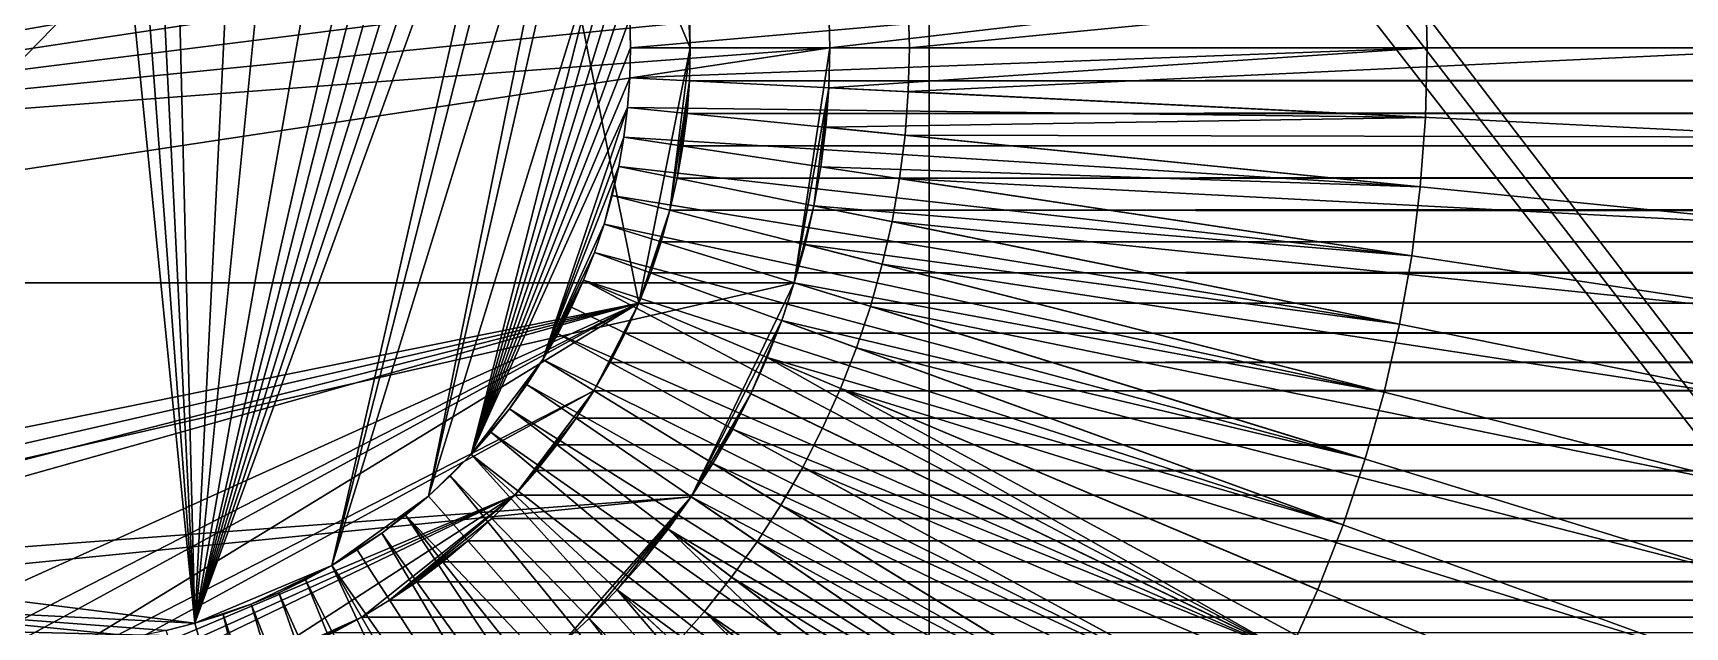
# Model space of a CAD drawing. Header units: millimetres. Extents: x 0 to 520, y -2 to 382.
# Drawn here: x 185 to 189.147, y 341.547 to 343.037 of the extents above; entities that cross this region are included whole.
import ezdxf

# ---------------------------------------------------------------- set-up
doc = ezdxf.new("R2010")
doc.units = ezdxf.units.MM

msp = doc.modelspace()

# ---------------------------------------------------------------- linework, layer by layer
at = {"layer": 'BRASS', "color": 52}
for points in [[(509.2, 369.2, 103), (10.8, 369.2, 103), (10.8, 10.8, 103)], [(509.2, 369.2, 103), (10.8, 10.8, 103), (509.2, 10.8, 103)], [(183.5921, 343.8604, 92), (186.1521, 344.1812, 92), (183.8479, 341.8188, 92)], [(183.8479, 341.8188, 92), (186.1521, 344.1812, 92), (186.5204, 342.3591, 92)], [(186.65, 343, 92), (186.1521, 344.1812, 92), (186.6418, 343.1643, 92)], [(186.5204, 342.3591, 92), (186.1521, 344.1812, 92), (186.65, 343, 92)], [(186.65, 343, 92), (186.6418, 343.1643, 92), (186.6479, 343.0822, 92)], [(186.6479, 343.0822, 86), (333.3521, 343.0822, 86), (186.65, 343, 86)], [(186.65, 343, 92), (186.6479, 343.0822, 92), (186.65, 343, 86)], [(186.65, 343, 86), (186.6479, 343.0822, 92), (186.6479, 343.0822, 86)], [(186.65, 343, 86), (333.3521, 343.0822, 86), (333.35, 343, 86)], [(186.5204, 342.3591, 92), (186.65, 343, 92), (186.599, 342.5929, 92)], [(186.599, 342.5929, 92), (186.65, 343, 92), (186.6479, 342.9178, 92)], [(186.6479, 342.9178, 86), (333.35, 343, 86), (333.3521, 342.9178, 86)], [(186.65, 343, 86), (333.35, 343, 86), (186.6479, 342.9178, 86)], [(186.6479, 342.9178, 86), (186.65, 343, 92), (186.65, 343, 86)], [(186.6479, 342.9178, 92), (186.65, 343, 92), (186.6479, 342.9178, 86)], [(186.599, 342.5929, 92), (186.6479, 342.9178, 92), (186.6173, 342.6731, 92)], [(186.6173, 342.6731, 92), (186.6479, 342.9178, 92), (186.6418, 342.8357, 92)], [(186.6479, 342.9178, 86), (333.3521, 342.9178, 86), (186.6418, 342.8357, 86)], [(186.6418, 342.8357, 86), (333.3521, 342.9178, 86), (333.3582, 342.8357, 86)], [(186.6418, 342.8357, 92), (186.6479, 342.9178, 92), (186.6418, 342.8357, 86)], [(186.6418, 342.8357, 86), (186.6479, 342.9178, 92), (186.6479, 342.9178, 86)], [(186.6173, 342.6731, 92), (186.6418, 342.8357, 92), (186.6316, 342.7541, 92)], [(186.6418, 342.8357, 86), (333.3582, 342.8357, 86), (186.6316, 342.7541, 86)], [(186.6316, 342.7541, 86), (333.3582, 342.8357, 86), (333.3684, 342.7541, 86)], [(186.6316, 342.7541, 86), (186.6418, 342.8357, 92), (186.6418, 342.8357, 86)], [(186.6316, 342.7541, 92), (186.6418, 342.8357, 92), (186.6316, 342.7541, 86)], [(186.6173, 342.6731, 86), (333.3684, 342.7541, 86), (333.3827, 342.6731, 86)], [(186.6316, 342.7541, 86), (333.3684, 342.7541, 86), (186.6173, 342.6731, 86)], [(186.6173, 342.6731, 92), (186.6316, 342.7541, 92), (186.6173, 342.6731, 86)], [(186.6173, 342.6731, 86), (186.6316, 342.7541, 92), (186.6316, 342.7541, 86)], [(186.599, 342.5929, 86), (333.3827, 342.6731, 86), (333.401, 342.5929, 86)], [(186.6173, 342.6731, 86), (333.3827, 342.6731, 86), (186.599, 342.5929, 86)], [(186.599, 342.5929, 92), (186.6173, 342.6731, 92), (186.599, 342.5929, 86)], [(186.599, 342.5929, 86), (186.6173, 342.6731, 92), (186.6173, 342.6731, 86)], [(186.5204, 342.3591, 92), (186.599, 342.5929, 92), (186.5505, 342.4357, 92)], [(186.5505, 342.4357, 92), (186.599, 342.5929, 92), (186.5767, 342.5137, 92)], [(186.599, 342.5929, 86), (333.4233, 342.5137, 86), (186.5767, 342.5137, 86)], [(186.5767, 342.5137, 92), (186.599, 342.5929, 92), (186.5767, 342.5137, 86)], [(186.5767, 342.5137, 86), (186.599, 342.5929, 92), (186.599, 342.5929, 86)], [(186.599, 342.5929, 86), (333.401, 342.5929, 86), (333.4233, 342.5137, 86)], [(186.5505, 342.4357, 86), (333.4233, 342.5137, 86), (333.4495, 342.4357, 86)], [(186.5767, 342.5137, 86), (333.4233, 342.5137, 86), (186.5505, 342.4357, 86)], [(186.5505, 342.4357, 92), (186.5767, 342.5137, 92), (186.5505, 342.4357, 86)], [(186.5505, 342.4357, 86), (186.5767, 342.5137, 92), (186.5767, 342.5137, 86)], [(186.5505, 342.4357, 86), (333.4796, 342.3591, 86), (186.5204, 342.3591, 86)], [(186.5204, 342.3591, 92), (186.5505, 342.4357, 92), (186.5204, 342.3591, 86)], [(186.5204, 342.3591, 86), (186.5505, 342.4357, 92), (186.5505, 342.4357, 86)], [(186.5505, 342.4357, 86), (333.4495, 342.4357, 86), (333.4796, 342.3591, 86)], [(183.8479, 341.8188, 92), (186.5204, 342.3591, 92), (183.9082, 341.7629, 92)], [(183.9082, 341.7629, 92), (186.5204, 342.3591, 92), (183.9712, 341.71, 92)], [(183.9712, 341.71, 92), (186.5204, 342.3591, 92), (184.0368, 341.6603, 92)], [(184.0368, 341.6603, 92), (186.5204, 342.3591, 92), (184.4745, 341.4359, 92)], [(184.4745, 341.4359, 92), (186.5204, 342.3591, 92), (184.6328, 341.3914, 92)], [(184.6328, 341.3914, 92), (186.5204, 342.3591, 92), (184.7135, 341.3751, 92)], [(184.7135, 341.3751, 92), (186.5204, 342.3591, 92), (184.8767, 341.3546, 92)], [(184.8767, 341.3546, 92), (186.5204, 342.3591, 92), (186.4079, 342.1396, 92)], [(186.4079, 342.1396, 92), (186.5204, 342.3591, 92), (186.4491, 342.2109, 92)], [(186.4491, 342.2109, 92), (186.5204, 342.3591, 92), (186.4866, 342.2841, 92)], [(186.5204, 342.3591, 86), (333.4796, 342.3591, 86), (186.4866, 342.2841, 86)], [(186.4866, 342.2841, 86), (333.4796, 342.3591, 86), (333.5134, 342.2841, 86)], [(186.4866, 342.2841, 92), (186.5204, 342.3591, 92), (186.4866, 342.2841, 86)], [(186.4866, 342.2841, 86), (186.5204, 342.3591, 92), (186.5204, 342.3591, 86)], [(186.4491, 342.2109, 86), (333.5134, 342.2841, 86), (333.5509, 342.2109, 86)], [(186.4866, 342.2841, 86), (333.5134, 342.2841, 86), (186.4491, 342.2109, 86)], [(186.4491, 342.2109, 92), (186.4866, 342.2841, 92), (186.4491, 342.2109, 86)], [(186.4491, 342.2109, 86), (186.4866, 342.2841, 92), (186.4866, 342.2841, 86)], [(186.4491, 342.2109, 86), (333.5509, 342.2109, 86), (186.4079, 342.1396, 86)], [(186.4079, 342.1396, 86), (333.5509, 342.2109, 86), (333.5921, 342.1396, 86)], [(186.4079, 342.1396, 92), (186.4491, 342.2109, 92), (186.4079, 342.1396, 86)], [(186.4079, 342.1396, 86), (186.4491, 342.2109, 92), (186.4491, 342.2109, 86)], [(184.8767, 341.3546, 92), (186.4079, 342.1396, 92), (184.9589, 341.3505, 92)], [(184.9589, 341.3505, 92), (186.4079, 342.1396, 92), (186.2095, 341.8777, 92)], [(186.2095, 341.8777, 92), (186.4079, 342.1396, 92), (186.3633, 342.0705, 92)], [(186.3633, 342.0705, 86), (333.5921, 342.1396, 86), (333.6367, 342.0705, 86)], [(186.4079, 342.1396, 86), (333.5921, 342.1396, 86), (186.3633, 342.0705, 86)], [(186.3633, 342.0705, 92), (186.4079, 342.1396, 92), (186.3633, 342.0705, 86)], [(186.3633, 342.0705, 86), (186.4079, 342.1396, 92), (186.4079, 342.1396, 86)], [(186.2095, 341.8777, 92), (186.3633, 342.0705, 92), (186.264, 341.9394, 92)], [(186.264, 341.9394, 92), (186.3633, 342.0705, 92), (186.3153, 342.0037, 92)], [(186.3153, 342.0037, 86), (333.6367, 342.0705, 86), (333.6847, 342.0037, 86)], [(186.3633, 342.0705, 86), (333.6367, 342.0705, 86), (186.3153, 342.0037, 86)], [(186.3153, 342.0037, 92), (186.3633, 342.0705, 92), (186.3153, 342.0037, 86)], [(186.3153, 342.0037, 86), (186.3633, 342.0705, 92), (186.3633, 342.0705, 86)], [(186.3153, 342.0037, 86), (333.736, 341.9394, 86), (186.264, 341.9394, 86)], [(186.264, 341.9394, 92), (186.3153, 342.0037, 92), (186.264, 341.9394, 86)], [(186.264, 341.9394, 86), (186.3153, 342.0037, 92), (186.3153, 342.0037, 86)], [(186.3153, 342.0037, 86), (333.6847, 342.0037, 86), (333.736, 341.9394, 86)], [(186.264, 341.9394, 86), (333.7905, 341.8777, 86), (186.2095, 341.8777, 86)], [(186.2095, 341.8777, 92), (186.264, 341.9394, 92), (186.2095, 341.8777, 86)], [(186.2095, 341.8777, 86), (186.264, 341.9394, 92), (186.264, 341.9394, 86)], [(186.264, 341.9394, 86), (333.736, 341.9394, 86), (333.7905, 341.8777, 86)], [(184.9589, 341.3505, 92), (186.2095, 341.8777, 92), (185.0411, 341.3505, 92)], [(185.0411, 341.3505, 92), (186.2095, 341.8777, 92), (185.1233, 341.3546, 92)], [(185.1233, 341.3546, 92), (186.2095, 341.8777, 92), (185.5255, 341.4359, 92)], [(185.5255, 341.4359, 92), (186.2095, 341.8777, 92), (185.825, 341.5711, 92)], [(185.825, 341.5711, 92), (186.2095, 341.8777, 92), (185.8952, 341.614, 92)], [(185.8952, 341.614, 92), (186.2095, 341.8777, 92), (186.1521, 341.8188, 92)], [(186.1521, 341.8188, 86), (333.7905, 341.8777, 86), (333.8479, 341.8188, 86)], [(186.2095, 341.8777, 86), (333.7905, 341.8777, 86), (186.1521, 341.8188, 86)], [(186.1521, 341.8188, 86), (186.2095, 341.8777, 92), (186.2095, 341.8777, 86)], [(186.1521, 341.8188, 92), (186.2095, 341.8777, 92), (186.1521, 341.8188, 86)], [(185.8952, 341.614, 92), (186.1521, 341.8188, 92), (186.0918, 341.7629, 92)], [(186.1521, 341.8188, 86), (333.8479, 341.8188, 86), (186.0918, 341.7629, 86)], [(333.8479, 341.8188, 86), (333.9082, 341.7629, 86), (186.0918, 341.7629, 86)], [(186.0918, 341.7629, 86), (186.0918, 341.7629, 92), (186.1521, 341.8188, 86)], [(186.0918, 341.7629, 92), (186.1521, 341.8188, 92), (186.1521, 341.8188, 86)], [(185.8952, 341.614, 92), (186.0918, 341.7629, 92), (185.9632, 341.6603, 92)], [(185.9632, 341.6603, 92), (186.0918, 341.7629, 92), (186.0288, 341.71, 92)], [(186.0918, 341.7629, 86), (333.9712, 341.71, 86), (186.0288, 341.71, 86)], [(186.0288, 341.71, 86), (186.0918, 341.7629, 92), (186.0918, 341.7629, 86)], [(186.0288, 341.71, 92), (186.0918, 341.7629, 92), (186.0288, 341.71, 86)], [(333.9082, 341.7629, 86), (333.9712, 341.71, 86), (186.0918, 341.7629, 86)], [(186.0288, 341.71, 86), (333.9712, 341.71, 86), (185.9632, 341.6603, 86)], [(333.9712, 341.71, 86), (334.0368, 341.6603, 86), (185.9632, 341.6603, 86)], [(185.9632, 341.6603, 86), (185.9632, 341.6603, 92), (186.0288, 341.71, 86)], [(185.9632, 341.6603, 92), (186.0288, 341.71, 92), (186.0288, 341.71, 86)], [(185.9632, 341.6603, 86), (334.1048, 341.614, 86), (185.8952, 341.614, 86)], [(185.8952, 341.614, 86), (185.9632, 341.6603, 92), (185.9632, 341.6603, 86)], [(185.8952, 341.614, 92), (185.9632, 341.6603, 92), (185.8952, 341.614, 86)], [(334.0368, 341.6603, 86), (334.1048, 341.614, 86), (185.9632, 341.6603, 86)], [(185.8952, 341.614, 86), (334.1048, 341.614, 86), (185.825, 341.5711, 86)], [(334.1048, 341.614, 86), (334.175, 341.5711, 86), (185.825, 341.5711, 86)], [(185.825, 341.5711, 86), (185.8952, 341.614, 92), (185.8952, 341.614, 86)], [(185.825, 341.5711, 92), (185.8952, 341.614, 92), (185.825, 341.5711, 86)], [(185.5255, 341.4359, 92), (185.825, 341.5711, 92), (185.6028, 341.4641, 92)], [(185.6028, 341.4641, 92), (185.825, 341.5711, 92), (185.6786, 341.496, 92)], [(185.6786, 341.496, 92), (185.825, 341.5711, 92), (185.7527, 341.5317, 92)], [(185.825, 341.5711, 86), (334.2473, 341.5317, 86), (185.7527, 341.5317, 86)], [(185.7527, 341.5317, 86), (185.825, 341.5711, 92), (185.825, 341.5711, 86)], [(185.7527, 341.5317, 92), (185.825, 341.5711, 92), (185.7527, 341.5317, 86)], [(334.175, 341.5711, 86), (334.2473, 341.5317, 86), (185.825, 341.5711, 86)]]:
    msp.add_3dface(points, dxfattribs=at)
at = {"layer": 'STEEL', "color": 8}
for points in [[(197, 332, 86), (197, 360, 86), (187.2388, 344.724, 86)], [(197, 357, 83), (197, 332, 83), (187.25, 344.5, 83)], [(197, 332, 86), (187.2388, 344.724, 86), (187.2472, 344.6122, 86)], [(197, 332, 86), (187.2472, 344.6122, 86), (187.25, 344.5, 86)], [(185.1121, 344.4958, 80.4), (184.25, 341.701, 80.4), (184.9626, 344.4995, 80.4)], [(185.4063, 341.5561, 80.4), (184.25, 341.701, 80.4), (185.1121, 344.4958, 80.4)], [(185.1865, 344.4884, 80.4), (185.4063, 341.5561, 80.4), (185.1121, 344.4958, 80.4)], [(197, 332, 83), (187.25, 341.5, 83), (187.25, 344.5, 83)], [(187.25, 341.5, 86), (197, 332, 86), (187.25, 344.5, 86)], [(187.25, 344.5, 86), (187.25, 344.5, 83), (187.25, 341.5, 83)], [(187.25, 344.5, 86), (187.25, 341.5, 83), (187.25, 341.5, 86)], [(185.2605, 344.4772, 80.4), (185.4063, 341.5561, 80.4), (185.1865, 344.4884, 80.4)], [(185.3338, 344.4624, 80.4), (185.4063, 341.5561, 80.4), (185.2605, 344.4772, 80.4)], [(185.548, 344.3963, 80.4), (185.4063, 341.5561, 80.4), (185.3338, 344.4624, 80.4)], [(185.6843, 344.3348, 80.4), (185.4063, 341.5561, 80.4), (185.548, 344.3963, 80.4)], [(185.8756, 344.2179, 80.4), (185.4063, 341.5561, 80.4), (185.6843, 344.3348, 80.4)], [(185.9925, 344.1247, 80.4), (185.4063, 341.5561, 80.4), (185.8756, 344.2179, 80.4)], [(186.0474, 344.0738, 80.4), (185.4063, 341.5561, 80.4), (185.9925, 344.1247, 80.4)], [(186.0996, 344.0203, 80.4), (185.4063, 341.5561, 80.4), (186.0474, 344.0738, 80.4)], [(186.1491, 343.9642, 80.4), (185.4063, 341.5561, 80.4), (186.0996, 344.0203, 80.4)], [(186.1957, 343.9057, 80.4), (185.4063, 341.5561, 80.4), (186.1491, 343.9642, 80.4)], [(186.2394, 343.845, 80.4), (185.4063, 341.5561, 80.4), (186.1957, 343.9057, 80.4)], [(185.75, 341.701, 80.4), (185.4063, 341.5561, 80.4), (186.2394, 343.845, 80.4)], [(186.2799, 343.7822, 80.4), (185.75, 341.701, 80.4), (186.2394, 343.845, 80.4)], [(183.0025, 342.9003, 90), (186.843, 343.7769, 90), (183.0099, 343.1991, 90)], [(183.0025, 342.9003, 90), (186.8794, 343.684, 90), (186.843, 343.7769, 90)], [(186.3515, 343.6508, 80.4), (185.75, 341.701, 80.4), (186.2799, 343.7822, 80.4)], [(183.0025, 342.9003, 90), (186.9111, 343.5895, 90), (186.8794, 343.684, 90)], [(185.9925, 341.8753, 80.4), (185.75, 341.701, 80.4), (186.3515, 343.6508, 80.4)], [(186.3822, 343.5827, 80.4), (185.9925, 341.8753, 80.4), (186.3515, 343.6508, 80.4)], [(183.0223, 342.7019, 90), (186.9111, 343.5895, 90), (183.0025, 342.9003, 90)], [(183.0223, 342.7019, 90), (186.9382, 343.4935, 90), (186.9111, 343.5895, 90)], [(186.4536, 343.3701, 80.4), (185.9925, 341.8753, 80.4), (186.3822, 343.5827, 80.4)], [(183.0223, 342.7019, 90), (186.9603, 343.3963, 90), (186.9382, 343.4935, 90)], [(183.0223, 342.7019, 90), (186.9777, 343.2981, 90), (186.9603, 343.3963, 90)], [(186.0996, 341.9797, 80.4), (185.9925, 341.8753, 80.4), (186.4536, 343.3701, 80.4)], [(186.4703, 343.2972, 80.4), (186.0996, 341.9797, 80.4), (186.4536, 343.3701, 80.4)], [(183.0223, 342.7019, 90), (186.9901, 343.1991, 90), (186.9777, 343.2981, 90)], [(186.4832, 343.2236, 80.4), (186.0996, 341.9797, 80.4), (186.4703, 343.2972, 80.4)], [(186.4925, 343.1494, 80.4), (186.0996, 341.9797, 80.4), (186.4832, 343.2236, 80.4)], [(187.2, 343, 83), (189.4944, 343.2243, 83), (187.1973, 343.1097, 83)], [(189.4944, 343.2243, 82), (187.2, 343, 82), (187.1973, 343.1097, 82)], [(187.2, 343, 83), (189.5, 343, 83), (189.4944, 343.2243, 83)], [(189.5, 343, 82), (187.2, 343, 82), (189.4944, 343.2243, 82)], [(183.0223, 342.7019, 90), (186.9975, 343.0997, 90), (186.9901, 343.1991, 90)], [(188.4956, 343.1745, 78.5), (186.5, 343, 78.5), (186.4981, 343.0748, 78.5)], [(188.5, 343, 78.5), (186.5, 343, 78.5), (188.4956, 343.1745, 78.5)], [(187, 343, 82), (188.4956, 343.1745, 82), (186.9975, 343.0997, 82)], [(187, 343, 82), (188.5, 343, 82), (188.4956, 343.1745, 82)], [(188.4956, 343.1745, 82), (188.5, 343, 82), (188.5, 343, 78.5)], [(188.4956, 343.1745, 82), (188.5, 343, 78.5), (188.4956, 343.1745, 78.5)], [(186.4981, 343.0748, 80.4), (186.0996, 341.9797, 80.4), (186.4925, 343.1494, 80.4)], [(183.0223, 342.7019, 90), (187, 343, 90), (186.9975, 343.0997, 90)], [(186.9975, 343.0997, 90), (187, 343, 90), (187, 343, 82)], [(186.9975, 343.0997, 90), (187, 343, 82), (186.9975, 343.0997, 82)], [(187.2, 343, 83), (187.1973, 343.1097, 83), (187.2, 343, 82)], [(187.2, 343, 82), (187.1973, 343.1097, 83), (187.1973, 343.1097, 82)], [(186.5, 343, 80.4), (186.0996, 341.9797, 80.4), (186.4981, 343.0748, 80.4)], [(186.5, 343, 80.4), (186.4981, 343.0748, 80.4), (186.5, 343, 78.5)], [(186.5, 343, 78.5), (186.4981, 343.0748, 80.4), (186.4981, 343.0748, 78.5)], [(183.0889, 342.4105, 90), (187, 343, 90), (183.0223, 342.7019, 90)], [(183.0889, 342.4105, 90), (186.9111, 342.4105, 90), (187, 343, 90)], [(186.4981, 342.9252, 80.4), (186.0996, 341.9797, 80.4), (186.5, 343, 80.4)], [(188.4956, 342.8255, 78.5), (186.4981, 342.9252, 78.5), (188.5, 343, 78.5)], [(188.5, 343, 78.5), (186.4981, 342.9252, 78.5), (186.5, 343, 78.5)], [(186.4981, 342.9252, 78.5), (186.4981, 342.9252, 80.4), (186.5, 343, 78.5)], [(186.4981, 342.9252, 80.4), (186.5, 343, 80.4), (186.5, 343, 78.5)], [(186.9111, 342.4105, 90), (186.9975, 342.9003, 90), (187, 343, 90)], [(186.9975, 342.9003, 90), (186.9975, 342.9003, 82), (187, 343, 82)], [(187, 343, 90), (186.9975, 342.9003, 90), (187, 343, 82)], [(186.9975, 342.9003, 82), (188.5, 343, 82), (187, 343, 82)], [(186.9975, 342.9003, 82), (188.4956, 342.8255, 82), (188.5, 343, 82)], [(187.1973, 342.8903, 83), (189.4944, 342.7757, 83), (189.5, 343, 83)], [(187.1973, 342.8903, 83), (189.5, 343, 83), (187.2, 343, 83)], [(189.4944, 342.7757, 82), (187.1973, 342.8903, 82), (189.5, 343, 82)], [(189.5, 343, 82), (187.1973, 342.8903, 82), (187.2, 343, 82)], [(187.1973, 342.8903, 82), (187.1973, 342.8903, 83), (187.2, 343, 82)], [(187.1973, 342.8903, 83), (187.2, 343, 83), (187.2, 343, 82)], [(188.5, 343, 82), (188.4956, 342.8255, 82), (188.4956, 342.8255, 78.5)], [(188.5, 343, 82), (188.4956, 342.8255, 78.5), (188.5, 343, 78.5)], [(186.4925, 342.8506, 80.4), (186.0996, 341.9797, 80.4), (186.4981, 342.9252, 80.4)], [(188.4956, 342.8255, 78.5), (186.4925, 342.8506, 78.5), (186.4981, 342.9252, 78.5)], [(186.4925, 342.8506, 80.4), (186.4981, 342.9252, 80.4), (186.4925, 342.8506, 78.5)], [(186.4925, 342.8506, 78.5), (186.4981, 342.9252, 80.4), (186.4981, 342.9252, 78.5)], [(186.9111, 342.4105, 90), (186.9603, 342.6037, 90), (186.9975, 342.9003, 90)], [(186.9603, 342.6037, 90), (186.9777, 342.7019, 90), (186.9975, 342.9003, 90)], [(186.9777, 342.7019, 90), (186.9901, 342.8009, 90), (186.9975, 342.9003, 90)], [(186.9901, 342.8009, 90), (186.9901, 342.8009, 82), (186.9975, 342.9003, 82)], [(186.9975, 342.9003, 90), (186.9901, 342.8009, 90), (186.9975, 342.9003, 82)], [(186.9901, 342.8009, 82), (188.4956, 342.8255, 82), (186.9975, 342.9003, 82)], [(187.1891, 342.781, 83), (189.4944, 342.7757, 83), (187.1973, 342.8903, 83)], [(189.4944, 342.7757, 82), (187.1891, 342.781, 82), (187.1973, 342.8903, 82)], [(187.1891, 342.781, 82), (187.1891, 342.781, 83), (187.1973, 342.8903, 82)], [(187.1891, 342.781, 83), (187.1973, 342.8903, 83), (187.1973, 342.8903, 82)], [(186.2799, 342.2178, 80.4), (186.0996, 341.9797, 80.4), (186.4925, 342.8506, 80.4)], [(186.4832, 342.7764, 80.4), (186.2799, 342.2178, 80.4), (186.4925, 342.8506, 80.4)], [(188.4826, 342.6515, 78.5), (186.4832, 342.7764, 78.5), (186.4925, 342.8506, 78.5)], [(186.4832, 342.7764, 78.5), (186.4832, 342.7764, 80.4), (186.4925, 342.8506, 78.5)], [(186.4832, 342.7764, 80.4), (186.4925, 342.8506, 80.4), (186.4925, 342.8506, 78.5)], [(188.4826, 342.6515, 78.5), (186.4925, 342.8506, 78.5), (188.4956, 342.8255, 78.5)], [(186.9901, 342.8009, 90), (186.9777, 342.7019, 82), (186.9901, 342.8009, 82)], [(186.9901, 342.8009, 90), (186.9777, 342.7019, 90), (186.9777, 342.7019, 82)], [(186.9777, 342.7019, 82), (188.4826, 342.6515, 82), (186.9901, 342.8009, 82)], [(186.9901, 342.8009, 82), (188.4826, 342.6515, 82), (188.4956, 342.8255, 82)], [(188.4956, 342.8255, 82), (188.4826, 342.6515, 82), (188.4826, 342.6515, 78.5)], [(188.4956, 342.8255, 82), (188.4826, 342.6515, 78.5), (188.4956, 342.8255, 78.5)], [(186.4703, 342.7028, 80.4), (186.2799, 342.2178, 80.4), (186.4832, 342.7764, 80.4)], [(188.4609, 342.4784, 78.5), (186.4703, 342.7028, 78.5), (186.4832, 342.7764, 78.5)], [(186.4703, 342.7028, 78.5), (186.4832, 342.7764, 80.4), (186.4832, 342.7764, 78.5)], [(186.4703, 342.7028, 80.4), (186.4832, 342.7764, 80.4), (186.4703, 342.7028, 78.5)], [(188.4609, 342.4784, 78.5), (186.4832, 342.7764, 78.5), (188.4826, 342.6515, 78.5)], [(187.1754, 342.6721, 83), (189.4776, 342.5519, 83), (187.1891, 342.781, 83)], [(189.4776, 342.5519, 82), (187.1754, 342.6721, 82), (187.1891, 342.781, 82)], [(187.1754, 342.6721, 82), (187.1891, 342.781, 83), (187.1891, 342.781, 82)], [(187.1754, 342.6721, 83), (187.1891, 342.781, 83), (187.1754, 342.6721, 82)], [(187.1891, 342.781, 83), (189.4776, 342.5519, 83), (189.4944, 342.7757, 83)], [(189.4776, 342.5519, 82), (187.1891, 342.781, 82), (189.4944, 342.7757, 82)], [(186.4334, 342.5579, 80.4), (186.2799, 342.2178, 80.4), (186.4703, 342.7028, 80.4)], [(186.4536, 342.6299, 80.4), (186.4334, 342.5579, 80.4), (186.4703, 342.7028, 80.4)], [(188.4306, 342.3065, 78.5), (186.4536, 342.6299, 78.5), (186.4703, 342.7028, 78.5)], [(186.4536, 342.6299, 78.5), (186.4536, 342.6299, 80.4), (186.4703, 342.7028, 78.5)], [(186.4536, 342.6299, 80.4), (186.4703, 342.7028, 80.4), (186.4703, 342.7028, 78.5)], [(188.4306, 342.3065, 78.5), (186.4703, 342.7028, 78.5), (188.4609, 342.4784, 78.5)], [(186.9777, 342.7019, 90), (186.9603, 342.6037, 82), (186.9777, 342.7019, 82)], [(186.9777, 342.7019, 90), (186.9603, 342.6037, 90), (186.9603, 342.6037, 82)], [(186.9603, 342.6037, 82), (188.4609, 342.4784, 82), (186.9777, 342.7019, 82)], [(186.9777, 342.7019, 82), (188.4609, 342.4784, 82), (188.4826, 342.6515, 82)], [(187.1564, 342.5641, 83), (189.4497, 342.3293, 83), (187.1754, 342.6721, 83)], [(189.4497, 342.3293, 82), (187.1564, 342.5641, 82), (187.1754, 342.6721, 82)], [(187.1564, 342.5641, 82), (187.1754, 342.6721, 83), (187.1754, 342.6721, 82)], [(187.1564, 342.5641, 83), (187.1754, 342.6721, 83), (187.1564, 342.5641, 82)], [(187.1754, 342.6721, 83), (189.4497, 342.3293, 83), (189.4776, 342.5519, 83)], [(189.4497, 342.3293, 82), (187.1754, 342.6721, 82), (189.4776, 342.5519, 82)], [(188.3918, 342.1363, 78.5), (186.4334, 342.5579, 78.5), (186.4536, 342.6299, 78.5)], [(186.4334, 342.5579, 78.5), (186.4536, 342.6299, 80.4), (186.4536, 342.6299, 78.5)], [(186.4334, 342.5579, 80.4), (186.4536, 342.6299, 80.4), (186.4334, 342.5579, 78.5)], [(188.3918, 342.1363, 78.5), (186.4536, 342.6299, 78.5), (188.4306, 342.3065, 78.5)], [(188.4609, 342.4784, 82), (188.4609, 342.4784, 78.5), (188.4826, 342.6515, 78.5)], [(188.4826, 342.6515, 82), (188.4609, 342.4784, 82), (188.4826, 342.6515, 78.5)], [(186.9111, 342.4105, 90), (186.9382, 342.5065, 90), (186.9603, 342.6037, 90)], [(186.9603, 342.6037, 90), (186.9382, 342.5065, 82), (186.9603, 342.6037, 82)], [(186.9603, 342.6037, 90), (186.9382, 342.5065, 90), (186.9382, 342.5065, 82)], [(186.9382, 342.5065, 82), (188.4306, 342.3065, 82), (186.9603, 342.6037, 82)], [(186.9603, 342.6037, 82), (188.4306, 342.3065, 82), (188.4609, 342.4784, 82)], [(186.4095, 342.487, 80.4), (186.2799, 342.2178, 80.4), (186.4334, 342.5579, 80.4)], [(188.3445, 341.9684, 78.5), (186.4095, 342.487, 78.5), (186.4334, 342.5579, 78.5)], [(186.4095, 342.487, 78.5), (186.4095, 342.487, 80.4), (186.4334, 342.5579, 78.5)], [(186.4095, 342.487, 80.4), (186.4334, 342.5579, 80.4), (186.4334, 342.5579, 78.5)], [(188.3445, 341.9684, 78.5), (186.4334, 342.5579, 78.5), (188.3918, 342.1363, 78.5)], [(187.132, 342.4571, 83), (189.4108, 342.1083, 83), (187.1564, 342.5641, 83)], [(189.4108, 342.1083, 82), (187.132, 342.4571, 82), (187.1564, 342.5641, 82)], [(187.132, 342.4571, 82), (187.1564, 342.5641, 83), (187.1564, 342.5641, 82)], [(187.132, 342.4571, 83), (187.1564, 342.5641, 83), (187.132, 342.4571, 82)], [(187.1564, 342.5641, 83), (189.4108, 342.1083, 83), (189.4497, 342.3293, 83)], [(189.4108, 342.1083, 82), (187.1564, 342.5641, 82), (189.4497, 342.3293, 82)], [(186.9382, 342.5065, 90), (186.9111, 342.4105, 82), (186.9382, 342.5065, 82)], [(186.9382, 342.5065, 90), (186.9111, 342.4105, 90), (186.9111, 342.4105, 82)], [(186.9111, 342.4105, 82), (188.3918, 342.1363, 82), (186.9382, 342.5065, 82)], [(186.9382, 342.5065, 82), (188.3918, 342.1363, 82), (188.4306, 342.3065, 82)], [(186.3822, 342.4173, 80.4), (186.2799, 342.2178, 80.4), (186.4095, 342.487, 80.4)], [(188.2889, 341.8029, 78.5), (186.3822, 342.4173, 78.5), (186.4095, 342.487, 78.5)], [(186.3822, 342.4173, 80.4), (186.4095, 342.487, 80.4), (186.3822, 342.4173, 78.5)], [(186.3822, 342.4173, 78.5), (186.4095, 342.487, 80.4), (186.4095, 342.487, 78.5)], [(188.2889, 341.8029, 78.5), (186.4095, 342.487, 78.5), (188.3445, 341.9684, 78.5)], [(187.1023, 342.3515, 83), (189.3608, 341.8896, 83), (187.132, 342.4571, 83)], [(189.3608, 341.8896, 82), (187.1023, 342.3515, 82), (187.132, 342.4571, 82)], [(187.1023, 342.3515, 82), (187.132, 342.4571, 83), (187.132, 342.4571, 82)], [(187.1023, 342.3515, 83), (187.132, 342.4571, 83), (187.1023, 342.3515, 82)], [(187.132, 342.4571, 83), (189.3608, 341.8896, 83), (189.4108, 342.1083, 83)], [(189.3608, 341.8896, 82), (187.132, 342.4571, 82), (189.4108, 342.1083, 82)], [(188.4609, 342.4784, 82), (188.4306, 342.3065, 78.5), (188.4609, 342.4784, 78.5)], [(188.4609, 342.4784, 82), (188.4306, 342.3065, 82), (188.4306, 342.3065, 78.5)], [(186.3173, 342.2826, 80.4), (186.2799, 342.2178, 80.4), (186.3822, 342.4173, 80.4)], [(186.3515, 342.3492, 80.4), (186.3173, 342.2826, 80.4), (186.3822, 342.4173, 80.4)], [(188.1534, 341.4814, 78.5), (186.3515, 342.3492, 78.5), (186.3822, 342.4173, 78.5)], [(186.3515, 342.3492, 80.4), (186.3822, 342.4173, 80.4), (186.3515, 342.3492, 78.5)], [(186.3515, 342.3492, 78.5), (186.3822, 342.4173, 80.4), (186.3822, 342.4173, 78.5)], [(188.1534, 341.4814, 78.5), (186.3822, 342.4173, 78.5), (188.2252, 341.6405, 78.5)], [(188.2252, 341.6405, 78.5), (186.3822, 342.4173, 78.5), (188.2889, 341.8029, 78.5)], [(183.5339, 341.6397, 90), (186.9111, 342.4105, 90), (183.0889, 342.4105, 90)], [(183.5339, 341.6397, 90), (186.6525, 341.8734, 90), (186.9111, 342.4105, 90)], [(186.6525, 341.8734, 90), (186.8794, 342.316, 90), (186.9111, 342.4105, 90)], [(186.9111, 342.4105, 90), (186.8794, 342.316, 90), (186.8794, 342.316, 82)], [(186.9111, 342.4105, 90), (186.8794, 342.316, 82), (186.9111, 342.4105, 82)], [(186.8794, 342.316, 82), (188.3445, 341.9684, 82), (186.9111, 342.4105, 82)], [(186.9111, 342.4105, 82), (188.3445, 341.9684, 82), (188.3918, 342.1363, 82)], [(188.1534, 341.4814, 78.5), (186.3173, 342.2826, 78.5), (186.3515, 342.3492, 78.5)], [(186.3173, 342.2826, 80.4), (186.3515, 342.3492, 80.4), (186.3173, 342.2826, 78.5)], [(186.3173, 342.2826, 78.5), (186.3515, 342.3492, 80.4), (186.3515, 342.3492, 78.5)], [(187.0673, 342.2476, 83), (189.3001, 341.6736, 83), (187.1023, 342.3515, 83)], [(189.3001, 341.6736, 82), (187.0673, 342.2476, 82), (187.1023, 342.3515, 82)], [(187.0673, 342.2476, 83), (187.1023, 342.3515, 83), (187.0673, 342.2476, 82)], [(187.0673, 342.2476, 82), (187.1023, 342.3515, 83), (187.1023, 342.3515, 82)], [(187.1023, 342.3515, 83), (189.3001, 341.6736, 83), (189.3608, 341.8896, 83)], [(189.3001, 341.6736, 82), (187.1023, 342.3515, 82), (189.3608, 341.8896, 82)], [(186.6525, 341.8734, 90), (186.8019, 342.1322, 90), (186.8794, 342.316, 90)], [(186.8019, 342.1322, 90), (186.843, 342.2231, 90), (186.8794, 342.316, 90)], [(186.8794, 342.316, 90), (186.843, 342.2231, 90), (186.843, 342.2231, 82)], [(186.8794, 342.316, 90), (186.843, 342.2231, 82), (186.8794, 342.316, 82)], [(186.843, 342.2231, 82), (188.2889, 341.8029, 82), (186.8794, 342.316, 82)], [(186.8794, 342.316, 82), (188.2889, 341.8029, 82), (188.3445, 341.9684, 82)], [(188.4306, 342.3065, 82), (188.3918, 342.1363, 78.5), (188.4306, 342.3065, 78.5)], [(188.4306, 342.3065, 82), (188.3918, 342.1363, 82), (188.3918, 342.1363, 78.5)], [(188.0738, 341.3261, 78.5), (186.2799, 342.2178, 78.5), (186.3173, 342.2826, 78.5)], [(186.2799, 342.2178, 80.4), (186.3173, 342.2826, 80.4), (186.2799, 342.2178, 78.5)], [(186.2799, 342.2178, 78.5), (186.3173, 342.2826, 80.4), (186.3173, 342.2826, 78.5)], [(188.0738, 341.3261, 78.5), (186.3173, 342.2826, 78.5), (188.1534, 341.4814, 78.5)], [(186.1957, 342.0943, 80.4), (186.0996, 341.9797, 80.4), (186.2799, 342.2178, 80.4)], [(186.2394, 342.155, 80.4), (186.1957, 342.0943, 80.4), (186.2799, 342.2178, 80.4)], [(187.9865, 341.175, 78.5), (186.2394, 342.155, 78.5), (186.2799, 342.2178, 78.5)], [(186.2394, 342.155, 80.4), (186.2799, 342.2178, 80.4), (186.2394, 342.155, 78.5)], [(186.2394, 342.155, 78.5), (186.2799, 342.2178, 80.4), (186.2799, 342.2178, 78.5)], [(187.9865, 341.175, 78.5), (186.2799, 342.2178, 78.5), (188.0738, 341.3261, 78.5)], [(186.843, 342.2231, 90), (186.8019, 342.1322, 90), (186.8019, 342.1322, 82)], [(186.843, 342.2231, 90), (186.8019, 342.1322, 82), (186.843, 342.2231, 82)], [(186.8019, 342.1322, 82), (188.1534, 341.4814, 82), (186.843, 342.2231, 82)], [(186.843, 342.2231, 82), (188.1534, 341.4814, 82), (188.2252, 341.6405, 82)], [(186.843, 342.2231, 82), (188.2252, 341.6405, 82), (188.2889, 341.8029, 82)], [(187.0272, 342.1454, 83), (189.2286, 341.4609, 83), (187.0673, 342.2476, 83)], [(189.2286, 341.4609, 82), (187.0272, 342.1454, 82), (187.0673, 342.2476, 82)], [(187.0272, 342.1454, 83), (187.0673, 342.2476, 83), (187.0272, 342.1454, 82)], [(187.0272, 342.1454, 82), (187.0673, 342.2476, 83), (187.0673, 342.2476, 82)], [(187.0673, 342.2476, 83), (189.2286, 341.4609, 83), (189.3001, 341.6736, 83)], [(189.2286, 341.4609, 82), (187.0673, 342.2476, 82), (189.3001, 341.6736, 82)], [(187.8918, 341.0284, 78.5), (186.1957, 342.0943, 78.5), (186.2394, 342.155, 78.5)], [(186.1957, 342.0943, 80.4), (186.2394, 342.155, 80.4), (186.1957, 342.0943, 78.5)], [(186.1957, 342.0943, 78.5), (186.2394, 342.155, 80.4), (186.2394, 342.155, 78.5)], [(187.8918, 341.0284, 78.5), (186.2394, 342.155, 78.5), (187.9865, 341.175, 78.5)], [(186.6525, 341.8734, 90), (186.7066, 341.9571, 90), (186.8019, 342.1322, 90)], [(186.7066, 341.9571, 90), (186.7564, 342.0435, 90), (186.8019, 342.1322, 90)], [(186.7564, 342.0435, 90), (186.7564, 342.0435, 82), (186.8019, 342.1322, 82)], [(186.8019, 342.1322, 90), (186.7564, 342.0435, 90), (186.8019, 342.1322, 82)], [(186.7564, 342.0435, 82), (188.1534, 341.4814, 82), (186.8019, 342.1322, 82)], [(186.9821, 342.0455, 83), (189.0544, 341.0475, 83), (187.0272, 342.1454, 83)], [(189.0544, 341.0475, 82), (186.9821, 342.0455, 82), (187.0272, 342.1454, 82)], [(186.9821, 342.0455, 83), (187.0272, 342.1454, 83), (186.9821, 342.0455, 82)], [(186.9821, 342.0455, 82), (187.0272, 342.1454, 83), (187.0272, 342.1454, 82)], [(187.0272, 342.1454, 83), (189.0544, 341.0475, 83), (189.1466, 341.252, 83)], [(187.0272, 342.1454, 83), (189.1466, 341.252, 83), (189.2286, 341.4609, 83)], [(189.0544, 341.0475, 82), (187.0272, 342.1454, 82), (189.1466, 341.252, 82)], [(189.1466, 341.252, 82), (187.0272, 342.1454, 82), (189.2286, 341.4609, 82)], [(188.3918, 342.1363, 82), (188.3445, 341.9684, 78.5), (188.3918, 342.1363, 78.5)], [(188.3918, 342.1363, 82), (188.3445, 341.9684, 82), (188.3445, 341.9684, 78.5)], [(186.1491, 342.0358, 80.4), (186.0996, 341.9797, 80.4), (186.1957, 342.0943, 80.4)], [(187.79, 340.8867, 78.5), (186.1491, 342.0358, 78.5), (186.1957, 342.0943, 78.5)], [(186.1491, 342.0358, 80.4), (186.1957, 342.0943, 80.4), (186.1491, 342.0358, 78.5)], [(186.1491, 342.0358, 78.5), (186.1957, 342.0943, 80.4), (186.1957, 342.0943, 78.5)], [(187.79, 340.8867, 78.5), (186.1957, 342.0943, 78.5), (187.8918, 341.0284, 78.5)], [(186.7564, 342.0435, 90), (186.7066, 341.9571, 90), (186.7066, 341.9571, 82)], [(186.7564, 342.0435, 90), (186.7066, 341.9571, 82), (186.7564, 342.0435, 82)], [(186.7066, 341.9571, 82), (188.0738, 341.3261, 82), (186.7564, 342.0435, 82)], [(186.7564, 342.0435, 82), (188.0738, 341.3261, 82), (188.1534, 341.4814, 82)], [(186.9321, 341.9478, 83), (189.0544, 341.0475, 83), (186.9821, 342.0455, 83)], [(189.0544, 341.0475, 82), (186.9321, 341.9478, 82), (186.9821, 342.0455, 82)], [(186.9321, 341.9478, 82), (186.9321, 341.9478, 83), (186.9821, 342.0455, 82)], [(186.9321, 341.9478, 83), (186.9821, 342.0455, 83), (186.9821, 342.0455, 82)], [(187.6812, 340.7502, 78.5), (186.0996, 341.9797, 78.5), (186.1491, 342.0358, 78.5)], [(186.0996, 341.9797, 80.4), (186.1491, 342.0358, 80.4), (186.0996, 341.9797, 78.5)], [(186.0996, 341.9797, 78.5), (186.1491, 342.0358, 80.4), (186.1491, 342.0358, 78.5)], [(187.6812, 340.7502, 78.5), (186.1491, 342.0358, 78.5), (187.79, 340.8867, 78.5)], [(186.0474, 341.9262, 80.4), (185.9925, 341.8753, 80.4), (186.0996, 341.9797, 80.4)], [(186.0996, 341.9797, 78.5), (187.4438, 340.4945, 78.5), (186.0474, 341.9262, 78.5)], [(186.0474, 341.9262, 80.4), (186.0996, 341.9797, 80.4), (186.0474, 341.9262, 78.5)], [(186.0474, 341.9262, 78.5), (186.0996, 341.9797, 80.4), (186.0996, 341.9797, 78.5)], [(187.5657, 340.6194, 78.5), (186.0996, 341.9797, 78.5), (187.6812, 340.7502, 78.5)], [(187.5657, 340.6194, 78.5), (187.4438, 340.4945, 78.5), (186.0996, 341.9797, 78.5)], [(188.3445, 341.9684, 82), (188.2889, 341.8029, 82), (188.2889, 341.8029, 78.5)], [(188.3445, 341.9684, 82), (188.2889, 341.8029, 78.5), (188.3445, 341.9684, 78.5)], [(186.0474, 341.9262, 78.5), (187.3159, 340.3758, 78.5), (185.9925, 341.8753, 78.5)], [(185.9925, 341.8753, 78.5), (185.9925, 341.8753, 80.4), (186.0474, 341.9262, 78.5)], [(185.9925, 341.8753, 80.4), (186.0474, 341.9262, 80.4), (186.0474, 341.9262, 78.5)], [(187.4438, 340.4945, 78.5), (187.3159, 340.3758, 78.5), (186.0474, 341.9262, 78.5)], [(186.7066, 341.9571, 90), (186.6525, 341.8734, 90), (186.6525, 341.8734, 82)], [(186.7066, 341.9571, 90), (186.6525, 341.8734, 82), (186.7066, 341.9571, 82)], [(186.6525, 341.8734, 82), (187.9865, 341.175, 82), (186.7066, 341.9571, 82)], [(186.7066, 341.9571, 82), (187.9865, 341.175, 82), (188.0738, 341.3261, 82)], [(186.8772, 341.8528, 83), (188.952, 340.8479, 83), (186.9321, 341.9478, 83)], [(188.952, 340.8479, 82), (186.8772, 341.8528, 82), (186.9321, 341.9478, 82)], [(186.8772, 341.8528, 83), (186.9321, 341.9478, 83), (186.8772, 341.8528, 82)], [(186.8772, 341.8528, 82), (186.9321, 341.9478, 83), (186.9321, 341.9478, 82)], [(186.9321, 341.9478, 83), (188.952, 340.8479, 83), (189.0544, 341.0475, 83)], [(188.952, 340.8479, 82), (186.9321, 341.9478, 82), (189.0544, 341.0475, 82)], [(183.6035, 341.5683, 90), (186.6525, 341.8734, 90), (183.5339, 341.6397, 90)], [(183.6035, 341.5683, 90), (186.3234, 341.5004, 90), (186.6525, 341.8734, 90)], [(185.8756, 341.7821, 80.4), (185.75, 341.701, 80.4), (185.9925, 341.8753, 80.4)], [(185.9352, 341.8273, 80.4), (185.8756, 341.7821, 80.4), (185.9925, 341.8753, 80.4)], [(185.9925, 341.8753, 78.5), (187.3159, 340.3758, 78.5), (185.9352, 341.8273, 78.5)], [(185.9352, 341.8273, 78.5), (185.9352, 341.8273, 80.4), (185.9925, 341.8753, 78.5)], [(185.9352, 341.8273, 80.4), (185.9925, 341.8753, 80.4), (185.9925, 341.8753, 78.5)], [(186.3234, 341.5004, 90), (186.3965, 341.5683, 90), (186.6525, 341.8734, 90)], [(186.3965, 341.5683, 90), (186.4661, 341.6397, 90), (186.6525, 341.8734, 90)], [(186.4661, 341.6397, 90), (186.5321, 341.7144, 90), (186.6525, 341.8734, 90)], [(186.5321, 341.7144, 90), (186.5943, 341.7924, 90), (186.6525, 341.8734, 90)], [(186.6525, 341.8734, 90), (186.5943, 341.7924, 90), (186.5943, 341.7924, 82)], [(186.6525, 341.8734, 90), (186.5943, 341.7924, 82), (186.6525, 341.8734, 82)], [(186.5943, 341.7924, 82), (187.8918, 341.0284, 82), (186.6525, 341.8734, 82)], [(186.6525, 341.8734, 82), (187.8918, 341.0284, 82), (187.9865, 341.175, 82)], [(186.8177, 341.7607, 83), (188.8398, 340.6535, 83), (186.8772, 341.8528, 83)], [(188.8398, 340.6535, 82), (186.8177, 341.7607, 82), (186.8772, 341.8528, 82)], [(186.8177, 341.7607, 83), (186.8772, 341.8528, 83), (186.8177, 341.7607, 82)], [(186.8177, 341.7607, 82), (186.8772, 341.8528, 83), (186.8772, 341.8528, 82)], [(186.8772, 341.8528, 83), (188.8398, 340.6535, 83), (188.952, 340.8479, 83)], [(188.8398, 340.6535, 82), (186.8772, 341.8528, 82), (188.952, 340.8479, 82)], [(185.9352, 341.8273, 78.5), (187.0431, 340.1582, 78.5), (185.8756, 341.7821, 78.5)], [(185.8756, 341.7821, 80.4), (185.9352, 341.8273, 80.4), (185.8756, 341.7821, 78.5)], [(185.8756, 341.7821, 78.5), (185.9352, 341.8273, 80.4), (185.9352, 341.8273, 78.5)], [(187.3159, 340.3758, 78.5), (187.1822, 340.2636, 78.5), (185.9352, 341.8273, 78.5)], [(187.1822, 340.2636, 78.5), (187.0431, 340.1582, 78.5), (185.9352, 341.8273, 78.5)], [(188.2889, 341.8029, 82), (188.2252, 341.6405, 82), (188.2252, 341.6405, 78.5)], [(188.2889, 341.8029, 82), (188.2252, 341.6405, 78.5), (188.2889, 341.8029, 78.5)], [(185.8138, 341.74, 80.4), (185.75, 341.701, 80.4), (185.8756, 341.7821, 80.4)], [(185.8756, 341.7821, 78.5), (186.8989, 340.0599, 78.5), (185.8138, 341.74, 78.5)], [(185.8138, 341.74, 78.5), (185.8138, 341.74, 80.4), (185.8756, 341.7821, 78.5)], [(185.8138, 341.74, 80.4), (185.8756, 341.7821, 80.4), (185.8756, 341.7821, 78.5)], [(187.0431, 340.1582, 78.5), (186.8989, 340.0599, 78.5), (185.8756, 341.7821, 78.5)], [(186.5943, 341.7924, 90), (186.5321, 341.7144, 90), (186.5321, 341.7144, 82)], [(186.5943, 341.7924, 90), (186.5321, 341.7144, 82), (186.5943, 341.7924, 82)], [(186.5321, 341.7144, 82), (187.6812, 340.7502, 82), (186.5943, 341.7924, 82)], [(186.5943, 341.7924, 82), (187.6812, 340.7502, 82), (187.79, 340.8867, 82)], [(186.5943, 341.7924, 82), (187.79, 340.8867, 82), (187.8918, 341.0284, 82)], [(186.7537, 341.6716, 83), (188.7181, 340.4651, 83), (186.8177, 341.7607, 83)], [(188.7181, 340.4651, 82), (186.7537, 341.6716, 82), (186.8177, 341.7607, 82)], [(186.7537, 341.6716, 83), (186.8177, 341.7607, 83), (186.7537, 341.6716, 82)], [(186.7537, 341.6716, 82), (186.8177, 341.7607, 83), (186.8177, 341.7607, 82)], [(186.8177, 341.7607, 83), (188.7181, 340.4651, 83), (188.8398, 340.6535, 83)], [(188.7181, 340.4651, 82), (186.8177, 341.7607, 82), (188.8398, 340.6535, 82)], [(185.8138, 341.74, 78.5), (186.8989, 340.0599, 78.5), (185.75, 341.701, 78.5)], [(185.75, 341.701, 80.4), (185.8138, 341.74, 80.4), (185.75, 341.701, 78.5)], [(185.75, 341.701, 78.5), (185.8138, 341.74, 80.4), (185.8138, 341.74, 78.5)], [(186.4661, 341.6397, 90), (186.4661, 341.6397, 82), (186.5321, 341.7144, 82)], [(186.5321, 341.7144, 90), (186.4661, 341.6397, 90), (186.5321, 341.7144, 82)], [(186.4661, 341.6397, 82), (187.6812, 340.7502, 82), (186.5321, 341.7144, 82)], [(184.452, 341.6037, 80.4), (184.25, 341.701, 80.4), (185.4063, 341.5561, 80.4)], [(185.548, 341.6037, 80.4), (185.4063, 341.5561, 80.4), (185.75, 341.701, 80.4)], [(185.6169, 341.6327, 80.4), (185.548, 341.6037, 80.4), (185.75, 341.701, 80.4)], [(185.6843, 341.6652, 80.4), (185.6169, 341.6327, 80.4), (185.75, 341.701, 80.4)], [(185.75, 341.701, 78.5), (186.5967, 339.8854, 78.5), (185.6843, 341.6652, 78.5)], [(185.6843, 341.6652, 80.4), (185.75, 341.701, 80.4), (185.6843, 341.6652, 78.5)], [(185.6843, 341.6652, 78.5), (185.75, 341.701, 80.4), (185.75, 341.701, 78.5)], [(186.8989, 340.0599, 78.5), (186.75, 339.9689, 78.5), (185.75, 341.701, 78.5)], [(186.75, 339.9689, 78.5), (186.5967, 339.8854, 78.5), (185.75, 341.701, 78.5)], [(186.6853, 341.5859, 83), (188.5871, 340.2829, 83), (186.7537, 341.6716, 83)], [(188.5871, 340.2829, 82), (186.6853, 341.5859, 82), (186.7537, 341.6716, 82)], [(186.6853, 341.5859, 83), (186.7537, 341.6716, 83), (186.6853, 341.5859, 82)], [(186.6853, 341.5859, 82), (186.7537, 341.6716, 83), (186.7537, 341.6716, 82)], [(186.7537, 341.6716, 83), (188.5871, 340.2829, 83), (188.7181, 340.4651, 83)], [(188.5871, 340.2829, 82), (186.7537, 341.6716, 82), (188.7181, 340.4651, 82)], [(185.6169, 341.6327, 78.5), (186.2787, 339.7419, 78.5), (185.548, 341.6037, 78.5)], [(185.548, 341.6037, 80.4), (185.6169, 341.6327, 80.4), (185.548, 341.6037, 78.5)], [(185.548, 341.6037, 78.5), (185.6169, 341.6327, 80.4), (185.6169, 341.6327, 78.5)], [(185.6843, 341.6652, 78.5), (186.4395, 339.8097, 78.5), (185.6169, 341.6327, 78.5)], [(185.6169, 341.6327, 78.5), (185.6169, 341.6327, 80.4), (185.6843, 341.6652, 78.5)], [(185.6169, 341.6327, 80.4), (185.6843, 341.6652, 80.4), (185.6843, 341.6652, 78.5)], [(186.4395, 339.8097, 78.5), (186.2787, 339.7419, 78.5), (185.6169, 341.6327, 78.5)], [(186.5967, 339.8854, 78.5), (186.4395, 339.8097, 78.5), (185.6843, 341.6652, 78.5)], [(186.4661, 341.6397, 90), (186.3965, 341.5683, 90), (186.3965, 341.5683, 82)], [(186.4661, 341.6397, 90), (186.3965, 341.5683, 82), (186.4661, 341.6397, 82)], [(187.4438, 340.4945, 82), (186.4661, 341.6397, 82), (186.3965, 341.5683, 82)], [(186.4661, 341.6397, 82), (187.5657, 340.6194, 82), (187.6812, 340.7502, 82)], [(187.4438, 340.4945, 82), (187.5657, 340.6194, 82), (186.4661, 341.6397, 82)], [(188.2252, 341.6405, 82), (188.1534, 341.4814, 82), (188.1534, 341.4814, 78.5)], [(188.2252, 341.6405, 82), (188.1534, 341.4814, 78.5), (188.2252, 341.6405, 78.5)], [(185.0374, 341.5005, 80.4), (184.452, 341.6037, 80.4), (185.2605, 341.5228, 80.4)], [(184.9626, 341.5005, 80.4), (184.452, 341.6037, 80.4), (185.0374, 341.5005, 80.4)], [(185.2605, 341.5228, 80.4), (184.452, 341.6037, 80.4), (185.3338, 341.5376, 80.4)], [(185.3338, 341.5376, 80.4), (184.452, 341.6037, 80.4), (185.4063, 341.5561, 80.4)], [(185.4777, 341.5781, 80.4), (185.4063, 341.5561, 80.4), (185.548, 341.6037, 80.4)], [(185.548, 341.6037, 78.5), (186.1147, 339.6823, 78.5), (185.4777, 341.5781, 78.5)], [(185.4777, 341.5781, 80.4), (185.548, 341.6037, 80.4), (185.4777, 341.5781, 78.5)], [(185.4777, 341.5781, 78.5), (185.548, 341.6037, 80.4), (185.548, 341.6037, 78.5)], [(186.2787, 339.7419, 78.5), (186.1147, 339.6823, 78.5), (185.548, 341.6037, 78.5)], [(186.6127, 341.5036, 83), (188.2987, 339.9392, 83), (186.6853, 341.5859, 83)], [(188.2987, 339.9392, 82), (186.6127, 341.5036, 82), (186.6853, 341.5859, 82)], [(186.6127, 341.5036, 82), (186.6127, 341.5036, 83), (186.6853, 341.5859, 82)], [(186.6127, 341.5036, 83), (186.6853, 341.5859, 83), (186.6853, 341.5859, 82)], [(186.6853, 341.5859, 83), (188.4472, 340.1075, 83), (188.5871, 340.2829, 83)], [(188.2987, 339.9392, 83), (188.4472, 340.1075, 83), (186.6853, 341.5859, 83)], [(188.4472, 340.1075, 82), (186.6853, 341.5859, 82), (188.5871, 340.2829, 82)], [(188.4472, 340.1075, 82), (188.2987, 339.9392, 82), (186.6853, 341.5859, 82)], [(183.6035, 341.5683, 90), (184.4583, 341.0748, 90), (186.1675, 341.3761, 90)], [(183.6035, 341.5683, 90), (186.1675, 341.3761, 90), (186.3234, 341.5004, 90)], [(185.4063, 341.5561, 78.5), (185.9479, 339.6308, 78.5), (185.3338, 341.5376, 78.5)], [(185.3338, 341.5376, 80.4), (185.4063, 341.5561, 80.4), (185.3338, 341.5376, 78.5)], [(185.3338, 341.5376, 78.5), (185.4063, 341.5561, 80.4), (185.4063, 341.5561, 78.5)], [(185.4777, 341.5781, 78.5), (185.9479, 339.6308, 78.5), (185.4063, 341.5561, 78.5)], [(185.4063, 341.5561, 80.4), (185.4777, 341.5781, 80.4), (185.4063, 341.5561, 78.5)], [(185.4063, 341.5561, 78.5), (185.4777, 341.5781, 80.4), (185.4777, 341.5781, 78.5)], [(186.1147, 339.6823, 78.5), (185.9479, 339.6308, 78.5), (185.4777, 341.5781, 78.5)], [(186.3965, 341.5683, 90), (186.3234, 341.5004, 90), (186.3234, 341.5004, 82)], [(186.3965, 341.5683, 90), (186.3234, 341.5004, 82), (186.3965, 341.5683, 82)], [(187.3159, 340.3758, 82), (186.3965, 341.5683, 82), (186.3234, 341.5004, 82)], [(187.3159, 340.3758, 82), (187.4438, 340.4945, 82), (186.3965, 341.5683, 82)]]:
    msp.add_3dface(points, dxfattribs=at)

doc.saveas('drawing.dxf')
